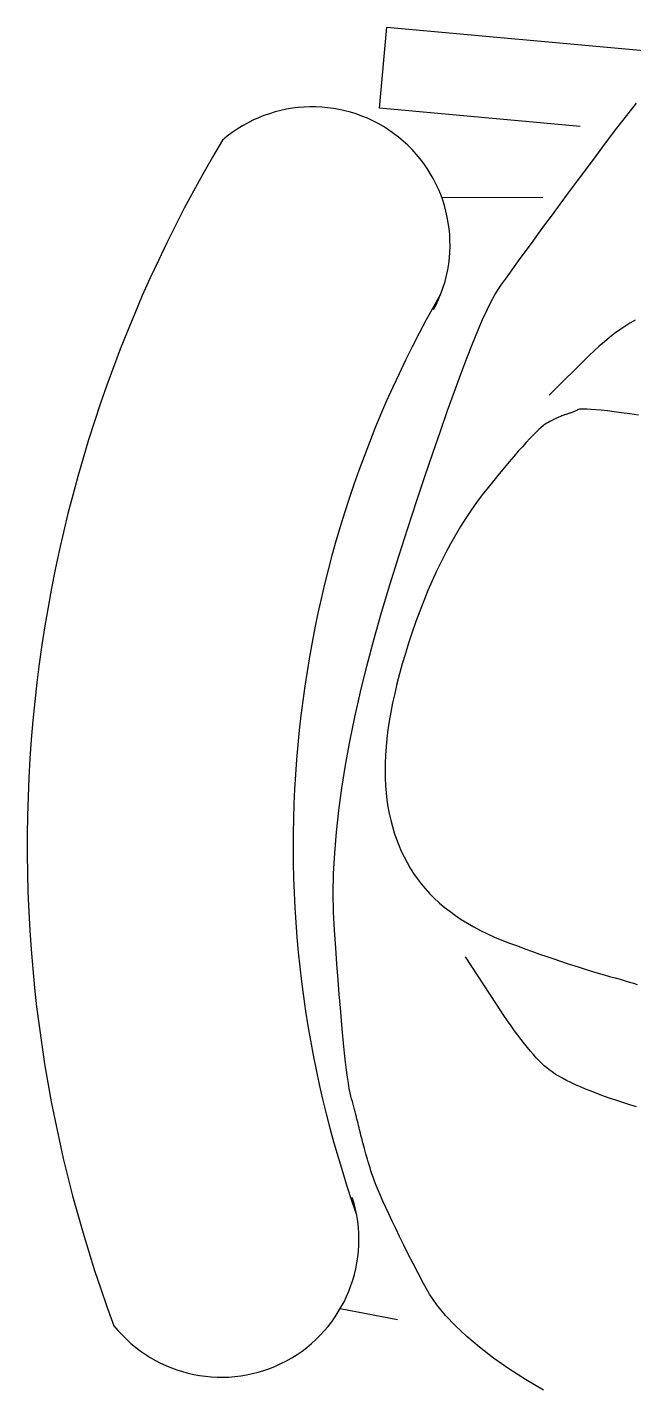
# Model space of a CAD drawing. Header units: millimetres. Extents: x 1147 to 1684, y 1086 to 1492.
# Drawn here: x 1516.72 to 1525.27, y 1301.96 to 1321.1 of the extents above; entities that cross this region are included whole.
import ezdxf

# ---------------------------------------------------------------- set-up
doc = ezdxf.new("R2010")
doc.units = ezdxf.units.MM

# ---------------------------------------------------------------- blocks, each defined once
blk = doc.blocks.new('A$C78877629')
at = {"ltscale": 0.5}
for p, q in [((16.53, 110.162), (16.879, 113.966)), ((16.879, 113.966), (29.296, 112.829)), ((25.967, 109.298), (16.53, 110.162)), ((27.687, 109.211), (28.155, 109.817)), ((28.155, 109.817), (28.609, 110.391)), ((27.206, 108.573), (27.687, 109.211)), ((26.728, 107.933), (27.206, 108.573)), ((26.272, 107.32), (26.728, 107.933)), ((25.837, 106.735), (26.272, 107.32)), ((25.423, 106.177), (25.837, 106.735)), ((24.206, 105.961), (19.469, 105.941)), ((25.03, 105.647), (25.423, 106.177)), ((24.659, 105.145), (25.03, 105.647)), ((23.98, 104.223), (24.309, 104.67)), ((24.309, 104.67), (24.659, 105.145)), ((23.673, 103.804), (23.98, 104.223)), ((23.122, 103.048), (23.387, 103.412)), ((23.387, 103.412), (23.673, 103.804)), ((22.878, 102.711), (23.122, 103.048)), ((22.276, 101.866), (22.455, 102.12)), ((22.455, 102.12), (22.656, 102.402)), ((22.656, 102.402), (22.878, 102.711)), ((21.961, 101.392), (22.117, 101.64)), ((22.117, 101.64), (22.276, 101.866)), ((21.593, 100.681), (21.786, 101.072)), ((21.786, 101.072), (21.961, 101.392)), ((21.153, 99.685), (21.382, 100.219)), ((21.382, 100.219), (21.593, 100.681)), ((28.549, 100.197), (28.306, 100.054)), ((20.906, 99.079), (21.153, 99.685)), ((27.583, 99.562), (27.343, 99.377)), ((27.823, 99.736), (27.583, 99.562)), ((28.064, 99.901), (27.823, 99.736)), ((28.306, 100.054), (28.064, 99.901)), ((20.641, 98.402), (20.906, 99.079)), ((26.867, 98.974), (26.631, 98.757)), ((27.105, 99.181), (26.867, 98.974)), ((27.343, 99.377), (27.105, 99.181)), ((20.357, 97.654), (20.641, 98.402)), ((26.395, 98.53), (24.513, 96.668)), ((26.631, 98.757), (26.395, 98.53)), ((20.056, 96.834), (20.357, 97.654)), ((19.737, 95.943), (20.056, 96.834)), ((19.399, 94.98), (19.737, 95.943)), ((25.195, 95.726), (25.153, 95.71)), ((25.236, 95.74), (25.195, 95.726)), ((25.274, 95.753), (25.236, 95.74)), ((25.312, 95.764), (25.274, 95.753)), ((25.349, 95.777), (25.312, 95.764)), ((25.387, 95.789), (25.349, 95.777)), ((25.424, 95.803), (25.387, 95.789)), ((25.462, 95.816), (25.424, 95.803)), ((25.5, 95.83), (25.462, 95.816)), ((25.538, 95.844), (25.5, 95.83)), ((25.576, 95.859), (25.538, 95.844)), ((25.614, 95.874), (25.576, 95.859)), ((25.652, 95.89), (25.614, 95.874)), ((25.69, 95.906), (25.652, 95.89)), ((25.729, 95.922), (25.69, 95.906)), ((25.767, 95.939), (25.729, 95.922)), ((25.806, 95.956), (25.767, 95.939)), ((25.844, 95.974), (25.806, 95.956)), ((25.883, 95.992), (25.844, 95.974)), ((25.938, 96.007), (25.883, 95.992)), ((26.027, 96.015), (25.938, 96.007)), ((26.148, 96.016), (26.027, 96.015)), ((26.301, 96.012), (26.148, 96.016)), ((26.488, 96), (26.301, 96.012)), ((26.708, 95.982), (26.488, 96)), ((26.96, 95.957), (26.708, 95.982)), ((27.245, 95.925), (26.96, 95.957)), ((27.564, 95.887), (27.245, 95.925)), ((27.915, 95.842), (27.564, 95.887)), ((28.298, 95.791), (27.915, 95.842)), ((28.715, 95.733), (28.298, 95.791)), ((24.136, 95.156), (24.02, 95.052)), ((24.239, 95.241), (24.136, 95.156)), ((24.329, 95.308), (24.239, 95.241)), ((24.407, 95.355), (24.329, 95.308)), ((24.477, 95.392), (24.407, 95.355)), ((24.545, 95.428), (24.477, 95.392)), ((24.611, 95.462), (24.545, 95.428)), ((24.675, 95.494), (24.611, 95.462)), ((24.736, 95.524), (24.675, 95.494)), ((24.796, 95.553), (24.736, 95.524)), ((24.853, 95.581), (24.796, 95.553)), ((24.908, 95.606), (24.853, 95.581)), ((24.962, 95.63), (24.908, 95.606)), ((25.013, 95.653), (24.962, 95.63)), ((25.062, 95.673), (25.013, 95.653)), ((25.108, 95.693), (25.062, 95.673)), ((25.153, 95.71), (25.108, 95.693)), ((19.044, 93.946), (19.399, 94.98)), ((23.43, 94.447), (23.25, 94.248)), ((23.597, 94.626), (23.43, 94.447)), ((23.751, 94.787), (23.597, 94.626)), ((23.892, 94.929), (23.751, 94.787)), ((24.02, 95.052), (23.892, 94.929)), ((18.67, 92.84), (19.044, 93.946)), ((23.058, 94.03), (22.853, 93.794)), ((23.25, 94.248), (23.058, 94.03)), ((22.405, 93.265), (22.162, 92.972)), ((22.636, 93.539), (22.405, 93.265)), ((22.853, 93.794), (22.636, 93.539)), ((18.278, 91.664), (18.67, 92.84)), ((21.906, 92.66), (21.638, 92.329)), ((22.162, 92.972), (21.906, 92.66)), ((21.366, 91.983), (21.101, 91.627)), ((21.638, 92.329), (21.366, 91.983)), ((17.869, 90.415), (18.278, 91.664)), ((20.842, 91.26), (20.59, 90.883)), ((21.101, 91.627), (20.842, 91.26)), ((20.59, 90.883), (20.344, 90.494)), ((17.441, 89.095), (17.869, 90.415)), ((20.105, 90.096), (19.872, 89.686)), ((20.344, 90.494), (20.105, 90.096)), ((19.872, 89.686), (19.646, 89.267)), ((17.019, 87.756), (17.441, 89.095)), ((19.426, 88.836), (19.213, 88.395)), ((19.646, 89.267), (19.426, 88.836)), ((19.213, 88.395), (19.006, 87.943)), ((16.629, 86.448), (17.019, 87.756)), ((18.806, 87.481), (18.612, 87.008)), ((19.006, 87.943), (18.806, 87.481)), ((18.612, 87.008), (18.424, 86.525)), ((16.27, 85.173), (16.629, 86.448)), ((18.424, 86.525), (18.244, 86.03)), ((18.069, 85.526), (17.904, 85.021)), ((18.244, 86.03), (18.069, 85.526)), ((15.941, 83.93), (16.27, 85.173)), ((17.904, 85.021), (17.75, 84.526)), ((17.75, 84.526), (17.607, 84.041)), ((15.644, 82.719), (15.941, 83.93)), ((17.607, 84.041), (17.476, 83.567)), ((17.357, 83.102), (17.249, 82.648)), ((17.476, 83.567), (17.357, 83.102)), ((15.377, 81.54), (15.644, 82.719)), ((17.249, 82.648), (17.153, 82.204)), ((17.068, 81.77), (16.994, 81.346)), ((17.153, 82.204), (17.068, 81.77)), ((15.142, 80.394), (15.377, 81.54)), ((16.994, 81.346), (16.932, 80.933)), ((16.882, 80.529), (16.843, 80.136)), ((16.932, 80.933), (16.882, 80.529)), ((14.938, 79.279), (15.142, 80.394)), ((16.843, 80.136), (16.815, 79.753)), ((14.764, 78.197), (14.938, 79.279)), ((16.799, 79.38), (16.795, 79.017)), ((16.815, 79.753), (16.799, 79.38)), ((16.795, 79.017), (16.802, 78.665)), ((16.802, 78.665), (16.82, 78.32)), ((14.622, 77.147), (14.764, 78.197)), ((16.82, 78.32), (16.848, 77.982)), ((16.848, 77.982), (16.886, 77.651)), ((16.886, 77.651), (16.934, 77.327)), ((16.934, 77.327), (16.993, 77.009)), ((14.511, 76.129), (14.622, 77.147)), ((16.993, 77.009), (17.062, 76.697)), ((17.062, 76.697), (17.141, 76.393)), ((14.43, 75.143), (14.511, 76.129)), ((17.141, 76.393), (17.23, 76.094)), ((17.23, 76.094), (17.329, 75.803)), ((17.329, 75.803), (17.439, 75.518)), ((17.439, 75.518), (17.559, 75.239)), ((14.381, 74.189), (14.43, 75.143)), ((17.559, 75.239), (17.689, 74.967)), ((17.689, 74.967), (17.829, 74.702)), ((17.829, 74.702), (17.979, 74.443)), ((14.362, 73.267), (14.381, 74.189)), ((17.979, 74.443), (18.14, 74.191)), ((18.14, 74.191), (18.311, 73.946)), ((18.311, 73.946), (18.493, 73.707)), ((18.493, 73.707), (18.687, 73.475)), ((18.687, 73.475), (18.892, 73.249)), ((14.375, 72.378), (14.362, 73.267)), ((18.892, 73.249), (19.11, 73.03)), ((19.11, 73.03), (19.34, 72.817)), ((19.34, 72.817), (19.581, 72.611)), ((14.419, 71.521), (14.375, 72.378)), ((19.581, 72.611), (19.835, 72.412)), ((19.835, 72.412), (20.1, 72.219)), ((20.1, 72.219), (20.377, 72.033)), ((14.477, 70.702), (14.419, 71.521)), ((20.377, 72.033), (20.667, 71.854)), ((20.667, 71.854), (20.968, 71.681)), ((20.968, 71.681), (21.281, 71.514)), ((21.281, 71.514), (21.606, 71.355)), ((21.606, 71.355), (21.943, 71.201)), ((21.943, 71.201), (22.292, 71.055)), ((22.292, 71.055), (22.652, 70.915)), ((22.652, 70.915), (23.016, 70.781)), ((14.534, 69.927), (14.477, 70.702)), ((22.027, 68.049), (20.578, 70.273)), ((23.016, 70.781), (23.372, 70.65)), ((23.372, 70.65), (23.721, 70.524)), ((23.721, 70.524), (24.062, 70.403)), ((24.062, 70.403), (24.397, 70.286)), ((24.397, 70.286), (24.725, 70.173)), ((14.59, 69.196), (14.534, 69.927)), ((24.725, 70.173), (25.045, 70.064)), ((25.045, 70.064), (25.358, 69.96)), ((25.358, 69.96), (25.664, 69.86)), ((25.664, 69.86), (25.963, 69.764)), ((25.963, 69.764), (26.255, 69.673)), ((26.255, 69.673), (26.539, 69.586)), ((26.539, 69.586), (26.817, 69.503)), ((14.644, 68.51), (14.59, 69.196)), ((26.817, 69.503), (27.087, 69.425)), ((27.087, 69.425), (27.35, 69.35)), ((27.35, 69.35), (27.606, 69.281)), ((27.606, 69.281), (27.85, 69.214)), ((27.85, 69.214), (28.076, 69.149)), ((28.076, 69.149), (28.284, 69.087)), ((28.284, 69.087), (28.475, 69.026)), ((28.475, 69.026), (28.649, 68.968)), ((14.697, 67.868), (14.644, 68.51)), ((14.749, 67.271), (14.697, 67.868)), ((22.206, 67.777), (22.027, 68.049)), ((22.381, 67.516), (22.206, 67.777)), ((14.799, 66.717), (14.749, 67.271)), ((22.552, 67.266), (22.381, 67.516)), ((22.718, 67.028), (22.552, 67.266)), ((22.881, 66.801), (22.718, 67.028)), ((14.848, 66.208), (14.799, 66.717)), ((23.039, 66.586), (22.881, 66.801)), ((23.193, 66.381), (23.039, 66.586)), ((23.343, 66.189), (23.193, 66.381)), ((14.895, 65.743), (14.848, 66.208)), ((14.941, 65.322), (14.895, 65.743)), ((23.489, 66.007), (23.343, 66.189)), ((23.63, 65.837), (23.489, 66.007)), ((23.768, 65.678), (23.63, 65.837)), ((14.986, 64.946), (14.941, 65.322)), ((23.901, 65.53), (23.768, 65.678)), ((24.03, 65.394), (23.901, 65.53)), ((24.155, 65.269), (24.03, 65.394)), ((24.276, 65.156), (24.155, 65.269)), ((24.393, 65.054), (24.276, 65.156)), ((15.029, 64.614), (14.986, 64.946)), ((15.071, 64.326), (15.029, 64.614)), ((24.514, 64.957), (24.393, 65.054)), ((24.649, 64.859), (24.514, 64.957)), ((24.798, 64.761), (24.649, 64.859)), ((24.96, 64.662), (24.798, 64.761)), ((25.136, 64.562), (24.96, 64.662)), ((25.325, 64.462), (25.136, 64.562)), ((25.528, 64.361), (25.325, 64.462)), ((15.111, 64.082), (15.071, 64.326)), ((15.15, 63.883), (15.111, 64.082)), ((15.187, 63.728), (15.15, 63.883)), ((25.745, 64.259), (25.528, 64.361)), ((25.975, 64.157), (25.745, 64.259)), ((26.219, 64.054), (25.975, 64.157)), ((26.477, 63.95), (26.219, 64.054)), ((26.748, 63.845), (26.477, 63.95)), ((27.033, 63.74), (26.748, 63.845)), ((15.224, 63.596), (15.187, 63.728)), ((15.259, 63.468), (15.224, 63.596)), ((15.293, 63.342), (15.259, 63.468)), ((15.327, 63.219), (15.293, 63.342)), ((15.359, 63.099), (15.327, 63.219)), ((27.331, 63.634), (27.033, 63.74)), ((27.643, 63.528), (27.331, 63.634)), ((27.968, 63.42), (27.643, 63.528)), ((28.295, 63.316), (27.968, 63.42)), ((28.611, 63.221), (28.295, 63.316)), ((15.39, 62.981), (15.359, 63.099)), ((15.42, 62.867), (15.39, 62.981)), ((15.449, 62.755), (15.42, 62.867)), ((15.477, 62.646), (15.449, 62.755)), ((15.504, 62.54), (15.477, 62.646)), ((15.53, 62.437), (15.504, 62.54)), ((15.555, 62.337), (15.53, 62.437)), ((15.579, 62.239), (15.555, 62.337)), ((15.602, 62.145), (15.579, 62.239)), ((15.624, 62.053), (15.602, 62.145)), ((15.644, 61.964), (15.624, 62.053)), ((15.665, 61.875), (15.644, 61.964)), ((15.688, 61.781), (15.665, 61.875)), ((15.713, 61.684), (15.688, 61.781)), ((15.739, 61.583), (15.713, 61.684)), ((15.766, 61.478), (15.739, 61.583)), ((15.796, 61.369), (15.766, 61.478)), ((15.827, 61.257), (15.796, 61.369)), ((15.859, 61.14), (15.827, 61.257)), ((15.894, 61.02), (15.859, 61.14)), ((15.93, 60.896), (15.894, 61.02)), ((15.967, 60.768), (15.93, 60.896)), ((16.007, 60.636), (15.967, 60.768)), ((16.048, 60.501), (16.007, 60.636)), ((16.09, 60.361), (16.048, 60.501)), ((16.135, 60.218), (16.09, 60.361)), ((16.18, 60.071), (16.135, 60.218)), ((16.234, 59.911), (16.18, 60.071)), ((16.3, 59.729), (16.234, 59.911)), ((16.379, 59.526), (16.3, 59.729)), ((16.472, 59.301), (16.379, 59.526)), ((16.577, 59.054), (16.472, 59.301)), ((16.696, 58.786), (16.577, 59.054)), ((16.827, 58.496), (16.696, 58.786)), ((16.971, 58.185), (16.827, 58.496)), ((17.129, 57.852), (16.971, 58.185)), ((17.299, 57.497), (17.129, 57.852)), ((17.483, 57.12), (17.299, 57.497)), ((17.68, 56.722), (17.483, 57.12)), ((17.889, 56.302), (17.68, 56.722)), ((18.112, 55.861), (17.889, 56.302)), ((18.347, 55.398), (18.112, 55.861)), ((18.596, 54.913), (18.347, 55.398)), ((18.882, 54.417), (18.596, 54.913)), ((19.23, 53.92), (18.882, 54.417)), ((17.385, 53.213), (14.686, 53.723)), ((19.64, 53.421), (19.23, 53.92)), ((20.111, 52.922), (19.64, 53.421)), ((20.645, 52.421), (20.111, 52.922)), ((21.24, 51.919), (20.645, 52.421)), ((21.898, 51.415), (21.24, 51.919)), ((22.617, 50.911), (21.898, 51.415)), ((23.397, 50.406), (22.617, 50.911)), ((24.24, 49.899), (23.397, 50.406))]:
    blk.add_line(p, q, dxfattribs=at)
for centre, radius, start, end in [((13.383, 103.752), 6.468, 331.7379, 130.79136), ((64.425, 75.495), 64.449, 149.04142, 200.49051), ((64.425, 75.495), 51.946, 150.02862, 199.5033), ((9.099, 56.982), 6.468, 218.74057, 17.79403)]:
    blk.add_arc(centre, radius, start, end, dxfattribs=at)

msp = doc.modelspace()

# ---------------------------------------------------------------- block references
at = {"xscale": 0.3, "yscale": 0.3, "zscale": 0.3}
msp.add_blockref('A$C78877629', (1516.728, 1286.913), dxfattribs=at)

doc.saveas('drawing.dxf')
